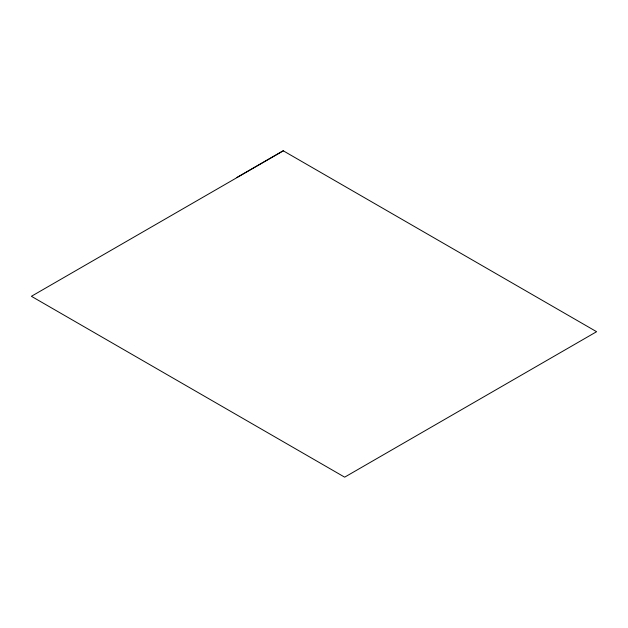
<?xml version="1.0" encoding="UTF-8"?>
<svg xmlns="http://www.w3.org/2000/svg" width="628" height="628" viewBox="0 0 628 628"><rect width="100%" height="100%" fill="white"/><g stroke="black" fill="none" stroke-linecap="round" stroke-linejoin="round"><path stroke-width="0.94" d="M236.976 177.41L282.993 150.838M283.338 150.846L31.4 296.298L344.662 477.162L596.6 331.702L283.338 150.846"/></g></svg>
